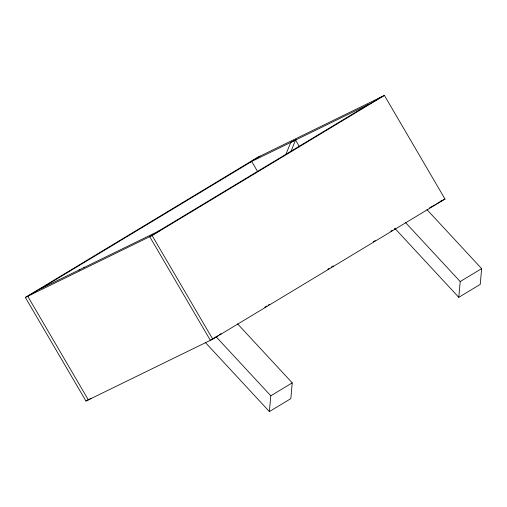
<?xml version="1.0" encoding="UTF-8"?>
<svg xmlns="http://www.w3.org/2000/svg" width="507" height="507" viewBox="0 0 507 507"><rect width="100%" height="100%" fill="white"/><g stroke="black" fill="none" stroke-linecap="round" stroke-linejoin="round"><path stroke-width="0.76" d="M237.53 323.821L292.247 382.861L290.828 398.635L269.382 411.57L270.808 395.79L216.09 336.756M426.932 209.587L481.65 268.628L480.224 284.402L458.784 297.336L460.21 281.556L405.492 222.522M285.745 154.781L290.764 142.391L296.443 139.514L295.549 140.052L290.822 151.72M25.35 297.438L257.632 157.335L384.407 95.43L445.013 199.061L212.731 339.158L85.962 401.062L25.35 297.438L152.119 235.527L384.407 95.43M260.028 156.169L249.305 162.633L371.295 103.067L382.012 96.596M40.852 288.635L251.694 161.467L257.676 171.689M79.029 270.092L79.922 269.553M83.813 267.759L84.707 267.221M158.057 231.401L368.9 104.233M85.962 401.062L87.99 399.839M91.032 398.28L88.351 399.896L27.739 296.265L38.462 289.801L160.453 230.229L149.73 236.699L210.342 340.33L218.378 335.476M264.768 307.223L266.802 306M268.159 305.182L269.515 304.365M327.82 269.198L329.176 268.38M331.21 267.151L333.245 265.928M373.241 241.801L375.275 240.572M390.865 231.167L392.222 230.349M394.256 229.126L395.612 228.308M219.721 334.671L221.058 333.859L219.645 334.55M435.253 204.676L429.511 207.864M436.59 203.865L441.952 200.633M270.808 395.79L292.247 382.861M460.21 281.556L481.65 268.628M440.494 201.266L441.914 200.576M442.624 200.227L445.013 199.061M394.947 228.461L458.784 297.336M205.544 342.694L269.382 411.57M295.549 140.052L299.536 146.872M152.119 235.527L212.731 339.158"/></g></svg>
